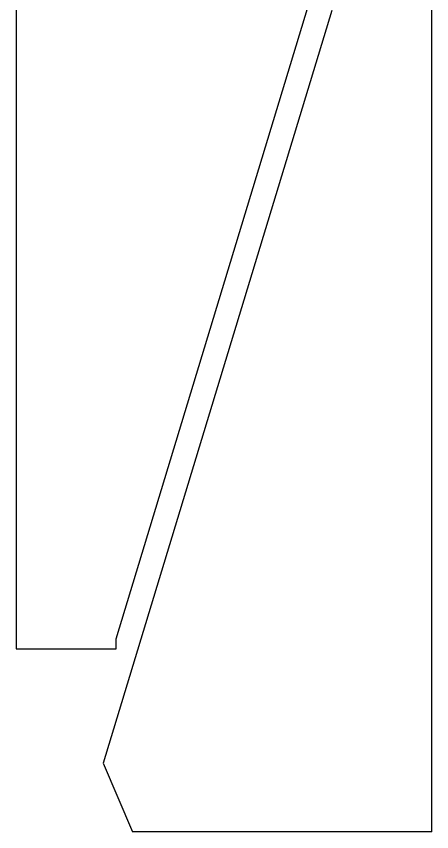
# Model space of a CAD drawing. Header units: millimetres. Extents: x 0 to 599, y -665 to 50.
# Drawn here: x 0 to 124.9, y -633.7 to -388.4 of the extents above; entities that cross this region are included whole.
import ezdxf

# ---------------------------------------------------------------- set-up
doc = ezdxf.new("R2010")
doc.units = ezdxf.units.MM
doc.header["$MEASUREMENT"] = 0
doc.layers.add('NEW WOOD 3MM v5_Sketch1', color=7, linetype='Continuous')

msp = doc.modelspace()

# ---------------------------------------------------------------- linework, layer by layer
at = {"layer": 'NEW WOOD 3MM v5_Sketch1'}
for p, q in [((0, -328.7), (0, -578.7)), ((30, -575.7), (98.74, -349.3)), ((124.9, -633.7), (124.9, -383.7)), ((94.9, -386.7), (26.16, -613.1)), ((30, -578.7), (30, -575.7)), ((0, -578.7), (30, -578.7)), ((26.16, -613.1), (34.9, -633.7)), ((124.9, -633.7), (34.9, -633.7))]:
    msp.add_line(p, q, dxfattribs=at)

doc.saveas('drawing.dxf')
